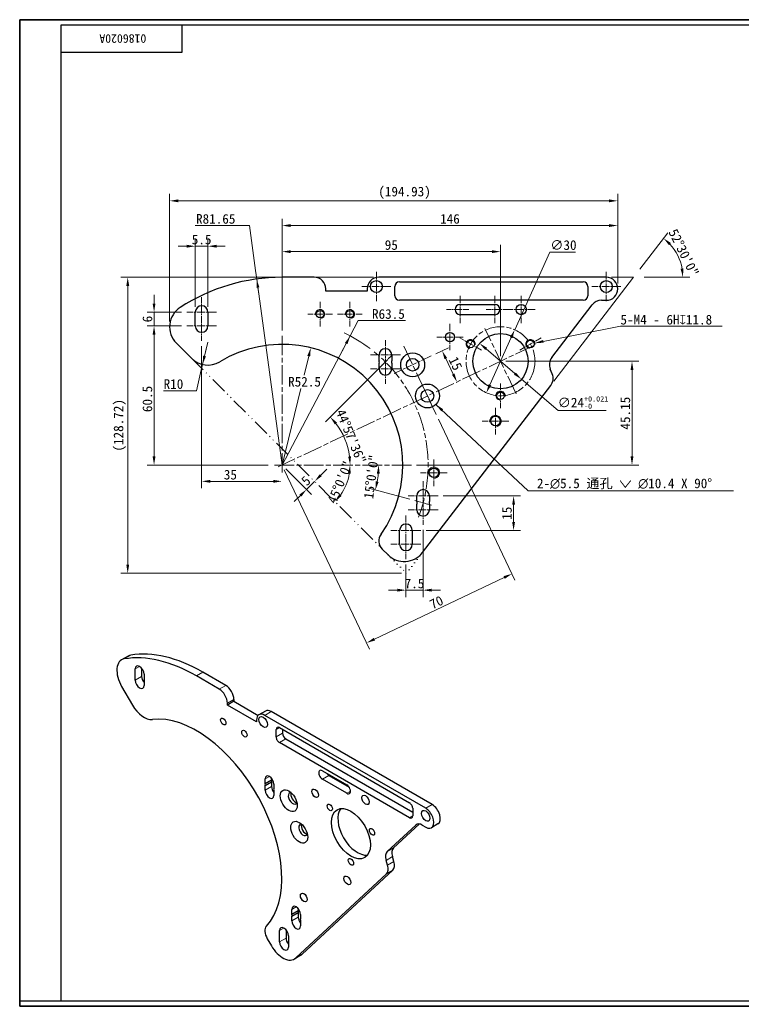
# Model space of a CAD drawing. Header units: millimetres. Extents: x 9 to 622, y 8 to 437.
# Drawn here: x 9 to 323.7, y 8.2 to 437.3 of the extents above; entities that cross this region are included whole.
import ezdxf

# ---------------------------------------------------------------- set-up
doc = ezdxf.new("R2010")
doc.units = ezdxf.units.MM
doc.header["$LTSCALE"] = 1.5
for name, pattern in [('CHAIN', [0.3543, 0.2362, -0.0295, 0.0591, -0.0295]), ('DASH_DOUBLE_DOT', [0.2164, 0.1181, -0.0295, 0.0049, -0.0295, 0.0049, -0.0295]), ('DOTTED', [0.0482, 0.0069, -0.0413])]:
    doc.linetypes.add(name, pattern=pattern)
for name, color, linetype, lineweight, true_color in [('中心标记 (ISO)', 1, 'CHAIN', 18, 0xff0000), ('中心线 (ISO)', 1, 'CHAIN', 18, 0xff0000), ('尺寸 (ISO)', 7, 'Continuous', 18, 0x008000), ('符号 (ISO)', 7, 'Continuous', 18, 0x008000)]:
    doc.layers.add(name, color=color, linetype=linetype, lineweight=lineweight, true_color=true_color)
for name, color, linetype, lineweight in [('可见 (ISO)', 7, 'Continuous', 25), ('可见窄的 (ISO)', 7, 'Continuous', 18), ('图框 (ISO)', 7, 'Continuous', 35), ('草图几何图元 (ISO)', 7, 'Continuous', 18)]:
    doc.layers.add(name, color=color, linetype=linetype, lineweight=lineweight)
doc.styles.add('文本样式74', font='SimSun.ttf')
doc.styles.add('最新国标', font='simfang.ttf')
doc.dimstyles.new('默认 (GB)', dxfattribs={"dimscale": 1.5, "dimtxt": 2.8, "dimasz": 2.5, "dimexe": 2, "dimexo": 1.5, "dimgap": 0.5, "dimtad": 1, "dimtoh": 1, "dimdsep": 46, "dimtxsty": '最新国标', "dimcen": 0.09, "dimdle": 10, "dimclrd": 256, "dimclre": 256, "dimclrt": 256, "dimaunit": 1, "dimadec": 3, "dimazin": 2, "dimtfac": 0.535714, "dimtdec": 3, "dimtmove": 0, "dimatfit": 3, "dimfxl": 0, "dimtolj": 1, "dimlwd": -1, "dimlwe": -1, "dimarcsym": 0})
doc.dimstyles.new('默认 (GB)$7', dxfattribs={"dimscale": 1.5, "dimtxt": 2.8, "dimasz": 2.5, "dimexe": 2, "dimexo": 1.5, "dimgap": 0.5, "dimtad": 1, "dimtoh": 1, "dimdsep": 46, "dimtxsty": '最新国标', "dimcen": 0.09, "dimdle": 10, "dimclrd": 256, "dimclre": 256, "dimclrt": 256, "dimaunit": 1, "dimadec": 3, "dimazin": 2, "dimtfac": 0.535714, "dimtdec": 3, "dimtmove": 0, "dimatfit": 3, "dimfxl": 0, "dimtolj": 1, "dimlwd": -1, "dimlwe": -1, "dimarcsym": 0})

# ---------------------------------------------------------------- blocks, each defined once
blk = doc.blocks.new('图框 最新国标')
at = {"layer": '图框 (ISO)'}
for p, q in [((6, 7), (6, 291.5)), ((6, 291.5), (414.5, 291.5)), ((6, 7), (6, 5.5)), ((6, 7), (6, 5.5)), ((414.5, 5.5), (6, 5.5))]:
    blk.add_line(p, q, dxfattribs=at)
at = {"layer": '图框 (ISO)', "color": 7, "linetype": 'Continuous', "lineweight": 25}
for p, q in [((18, 290), (413, 290)), ((18, 7), (18, 290)), ((18, 290), (413, 290)), ((53, 290), (53, 282)), ((53, 282), (18, 282)), ((413, 7), (6, 7)), ((413, 7), (18, 7))]:
    blk.add_line(p, q, dxfattribs=at)
at = {"layer": '图框 (ISO)', "style": '文本样式74'}
blk.add_attdef('零件代号_001', (42.7, 287.25), '', height=2.5, rotation=180, dxfattribs=at)
blk = doc.blocks.new('*D5')
at = {"layer": 'Defpoints', "color": 0, "transparency": 16777216}
for p in [(74.19, 358.5), (269.12, 320.24), (74.19, 303.74)]:
    blk.add_point(p, dxfattribs=at)
at = {"layer": '尺寸 (ISO)', "color": 116, "true_color": 0x00803f, "transparency": 16777216}
for p, q in [((74.19, 305.99), (74.19, 361.5)), ((269.12, 322.49), (269.12, 361.5)), ((265.37, 358.5), (77.94, 358.5))]:
    blk.add_line(p, q, dxfattribs=at)
for points in [[(77.94, 359.12), (77.94, 357.87), (74.19, 358.5)], [(265.37, 359.12), (265.37, 357.87), (269.12, 358.5)]]:
    blk.add_solid(points, dxfattribs=at)
at = {"layer": '尺寸 (ISO)', "transparency": 16777216, "insert": (176.38, 361.98), "char_height": 4.2, "attachment_point": 5, "style": '最新国标'}
blk.add_mtext('\\A1;(194.93)', dxfattribs=at)
blk = doc.blocks.new('*D6')
at = {"layer": 'Defpoints', "color": 0, "transparency": 16777216}
for p in [(296.43, 331.67), (277.4, 327.02), (276.03, 325.24), (278.28, 325.24)]:
    blk.add_point(p, dxfattribs=at)
at = {"layer": '尺寸 (ISO)', "color": 116, "true_color": 0x00803f, "transparency": 16777216}
for p, q in [((278.77, 328.81), (290.88, 344.59)), ((280.53, 325.24), (300.42, 325.24))]:
    blk.add_line(p, q, dxfattribs=at)
blk.add_arc((276.03, 325.24), 21.39, 10.056, 42.444, dxfattribs=at)
for points in [[(291.39, 339.22), (292.24, 340.14), (289.05, 342.21)], [(297.72, 329.03), (296.47, 328.92), (297.42, 325.24)]]:
    blk.add_solid(points, dxfattribs=at)
at = {"layer": '尺寸 (ISO)', "transparency": 16777216, "insert": (297.79, 335.97), "char_height": 4.2, "attachment_point": 5, "rotation": 296.25, "style": '最新国标'}
blk.add_mtext('\\A1;52°30\'0"', dxfattribs=at)
blk = doc.blocks.new('*D7')
at = {"layer": 'Defpoints', "color": 0, "transparency": 16777216}
for p in [(116.48, 257.3), (123.12, 243.59), (133.73, 232.98)]:
    blk.add_point(p, dxfattribs=at)
at = {"layer": '尺寸 (ISO)', "color": 116, "true_color": 0x00803f, "transparency": 16777216}
for p, q in [((124.71, 242), (135.85, 230.86)), ((139.92, 239.17), (142.57, 241.82)), ((137.27, 236.52), (133.73, 232.98)), ((131.08, 230.33), (128.43, 227.68))]:
    blk.add_line(p, q, dxfattribs=at)
for points in [[(139.48, 239.61), (140.36, 238.73), (137.27, 236.52)], [(130.64, 230.77), (131.52, 229.89), (133.73, 232.98)]]:
    blk.add_solid(points, dxfattribs=at)
at = {"layer": '尺寸 (ISO)', "transparency": 16777216, "insert": (133.47, 236.78), "char_height": 4.2, "attachment_point": 5, "rotation": 45, "style": '最新国标'}
blk.add_mtext('\\A1;5', dxfattribs=at)
blk = doc.blocks.new('*D8')
at = {"layer": 'Defpoints', "color": 0, "transparency": 16777216}
for p in [(130.19, 243.59), (131.79, 242), (179.37, 243.59), (149.66, 232.35)]:
    blk.add_point(p, dxfattribs=at)
at = {"layer": '尺寸 (ISO)', "color": 116, "true_color": 0x00803f, "transparency": 16777216}
blk.add_arc((130.19, 243.59), 22.47, 324.5717, 350.4283, dxfattribs=at)
for points in [[(151.73, 239.9), (152.98, 239.8), (152.67, 243.59)], [(148.98, 230.16), (148.03, 230.97), (146.09, 227.7)]]:
    blk.add_solid(points, dxfattribs=at)
at = {"layer": '尺寸 (ISO)', "transparency": 16777216, "insert": (148.3, 236.09), "char_height": 4.2, "attachment_point": 5, "rotation": 67.5, "style": '最新国标'}
blk.add_mtext('\\A1;45°0\'0"', dxfattribs=at)
blk = doc.blocks.new('*D9')
at = {"layer": 'Defpoints', "color": 0, "transparency": 16777216}
for p in [(55.98, 325.24), (165.12, 325.24), (177.26, 196.52)]:
    blk.add_point(p, dxfattribs=at)
at = {"layer": '尺寸 (ISO)', "color": 116, "true_color": 0x00803f, "transparency": 16777216}
for p, q in [((162.87, 325.24), (52.98, 325.24)), ((55.98, 200.27), (55.98, 321.49)), ((175.01, 196.52), (52.98, 196.52))]:
    blk.add_line(p, q, dxfattribs=at)
for points in [[(55.36, 321.49), (56.61, 321.49), (55.98, 325.24)], [(55.36, 200.27), (56.61, 200.27), (55.98, 196.52)]]:
    blk.add_solid(points, dxfattribs=at)
at = {"layer": '尺寸 (ISO)', "transparency": 16777216, "insert": (52.5, 260.88), "char_height": 4.2, "attachment_point": 5, "rotation": 90, "style": '最新国标'}
blk.add_mtext('\\A1;(128.72)', dxfattribs=at)
blk = doc.blocks.new('*D10')
at = {"layer": 'Defpoints', "color": 0, "transparency": 16777216}
for p in [(135.59, 294.59), (123.12, 243.59)]:
    blk.add_point(p, dxfattribs=at)
at = {"layer": '尺寸 (ISO)', "color": 116, "true_color": 0x00803f, "transparency": 16777216}
for p, q in [((134.7, 290.95), (132.68, 282.69)), ((123.12, 243.59), (131.27, 276.92))]:
    blk.add_line(p, q, dxfattribs=at)
blk.add_solid([(134.09, 291.09), (135.31, 290.8), (135.59, 294.59)], dxfattribs=at)
at = {"layer": '尺寸 (ISO)', "transparency": 16777216, "insert": (132.87, 279.81), "char_height": 4.2, "attachment_point": 5, "style": '最新国标'}
blk.add_mtext('\\A1;R52.5', dxfattribs=at)
blk = doc.blocks.new('*D11')
at = {"layer": 'Defpoints', "color": 0, "transparency": 16777216}
for p in [(112.1, 324.49), (123.12, 243.59)]:
    blk.add_point(p, dxfattribs=at)
at = {"layer": '尺寸 (ISO)', "color": 116, "true_color": 0x00803f, "transparency": 16777216}
for p, q in [((85.32, 347.74), (108.93, 347.74)), ((108.93, 347.74), (111.59, 328.21)), ((112.1, 324.49), (111.59, 328.21)), ((123.12, 243.59), (112.1, 324.49)), ((112.6, 320.78), (113.11, 317.06))]:
    blk.add_line(p, q, dxfattribs=at)
blk.add_solid([(113.22, 320.86), (111.98, 320.69), (112.1, 324.49)], dxfattribs=at)
at = {"layer": '尺寸 (ISO)', "transparency": 16777216, "insert": (94.25, 350.62), "char_height": 4.2, "attachment_point": 5, "style": '最新国标'}
blk.add_mtext('\\A1;R81.65', dxfattribs=at)
blk = doc.blocks.new('*D12')
at = {"layer": 'Defpoints', "color": 0, "transparency": 16777216}
for p in [(88.12, 297.59), (123.12, 243.59), (123.12, 236.52)]:
    blk.add_point(p, dxfattribs=at)
at = {"layer": '尺寸 (ISO)', "color": 116, "true_color": 0x00803f, "transparency": 16777216}
for p, q in [((88.12, 295.34), (88.12, 233.52)), ((91.87, 236.52), (119.37, 236.52))]:
    blk.add_line(p, q, dxfattribs=at)
for points in [[(91.87, 237.15), (91.87, 235.9), (88.12, 236.52)], [(119.37, 237.15), (119.37, 235.9), (123.12, 236.52)]]:
    blk.add_solid(points, dxfattribs=at)
at = {"layer": '尺寸 (ISO)', "transparency": 16777216, "insert": (100.62, 239.39), "char_height": 4.2, "attachment_point": 5, "style": '最新国标'}
blk.add_mtext('\\A1;35', dxfattribs=at)
blk = doc.blocks.new('*D13')
at = {"layer": 'Defpoints', "color": 0, "transparency": 16777216}
for p in [(269.12, 347.74), (269.12, 320.24), (123.12, 299.84)]:
    blk.add_point(p, dxfattribs=at)
at = {"layer": '尺寸 (ISO)', "color": 116, "true_color": 0x00803f, "transparency": 16777216}
for p, q in [((123.12, 302.09), (123.12, 350.74)), ((126.87, 347.74), (265.37, 347.74)), ((269.12, 322.49), (269.12, 350.74))]:
    blk.add_line(p, q, dxfattribs=at)
for points in [[(126.87, 348.37), (126.87, 347.12), (123.12, 347.74)], [(265.37, 348.37), (265.37, 347.12), (269.12, 347.74)]]:
    blk.add_solid(points, dxfattribs=at)
at = {"layer": '尺寸 (ISO)', "transparency": 16777216, "insert": (196.12, 350.62), "char_height": 4.2, "attachment_point": 5, "style": '最新国标'}
blk.add_mtext('\\A1;146', dxfattribs=at)
blk = doc.blocks.new('*D14')
at = {"layer": 'Defpoints', "color": 0, "transparency": 16777216}
for p in [(170.71, 291.11), (151.7, 251.24), (123.12, 243.59), (179.37, 243.59)]:
    blk.add_point(p, dxfattribs=at)
at = {"layer": '尺寸 (ISO)', "color": 116, "true_color": 0x00803f, "transparency": 16777216}
blk.add_line((169.12, 289.52), (141.93, 262.37), dxfattribs=at)
blk.add_arc((123.12, 243.59), 29.58, 7.2679, 37.6921, dxfattribs=at)
for points in [[(146.06, 261.26), (147, 262.09), (144.06, 264.49)], [(153.09, 247.37), (151.85, 247.29), (152.71, 243.59)]]:
    blk.add_solid(points, dxfattribs=at)
at = {"layer": '尺寸 (ISO)', "transparency": 16777216, "insert": (153.11, 256), "char_height": 4.2, "attachment_point": 5, "rotation": 292.48, "style": '最新国标'}
blk.add_mtext('\\A1;44°57\'36"', dxfattribs=at)
blk = doc.blocks.new('*D15')
at = {"layer": 'Defpoints', "color": 0, "transparency": 16777216}
for p in [(123.12, 243.59), (179.37, 243.59), (164.49, 236.3), (180.84, 228.12)]:
    blk.add_point(p, dxfattribs=at)
at = {"layer": '尺寸 (ISO)', "color": 116, "true_color": 0x00803f, "transparency": 16777216}
blk.add_line((178.66, 228.71), (160.79, 233.5), dxfattribs=at)
blk.add_arc((123.12, 243.59), 42, 350.1174, 354.8826, dxfattribs=at)
for points in [[(164.33, 239.87), (165.58, 239.81), (165.12, 243.59)], [(165.11, 236.25), (163.89, 236.52), (163.69, 232.72)]]:
    blk.add_solid(points, dxfattribs=at)
at = {"layer": '尺寸 (ISO)', "transparency": 16777216, "insert": (161.92, 238.48), "char_height": 4.2, "attachment_point": 5, "rotation": 82.5, "style": '最新国标'}
blk.add_mtext('\\A1;15°0\'0"', dxfattribs=at)
blk = doc.blocks.new('*D16')
at = {"layer": 'Defpoints', "color": 0, "transparency": 16777216}
for p in [(67.43, 304.09), (81.62, 304.09), (119.37, 243.59)]:
    blk.add_point(p, dxfattribs=at)
at = {"layer": '尺寸 (ISO)', "color": 116, "true_color": 0x00803f, "transparency": 16777216}
for p, q in [((79.37, 304.09), (64.43, 304.09)), ((67.43, 247.34), (67.43, 300.34)), ((117.12, 243.59), (64.43, 243.59))]:
    blk.add_line(p, q, dxfattribs=at)
for points in [[(66.8, 300.34), (68.05, 300.34), (67.43, 304.09)], [(66.8, 247.34), (68.05, 247.34), (67.43, 243.59)]]:
    blk.add_solid(points, dxfattribs=at)
at = {"layer": '尺寸 (ISO)', "transparency": 16777216, "insert": (64.54, 272.34), "char_height": 4.2, "attachment_point": 5, "rotation": 90, "style": '最新国标'}
blk.add_mtext('\\A1;60.5', dxfattribs=at)
blk = doc.blocks.new('*D17')
at = {"layer": 'Defpoints', "color": 0, "transparency": 16777216}
for p in [(81.62, 310.09), (67.43, 304.09), (81.62, 304.09)]:
    blk.add_point(p, dxfattribs=at)
at = {"layer": '尺寸 (ISO)', "color": 116, "true_color": 0x00803f, "transparency": 16777216}
for p, q in [((67.43, 313.84), (67.43, 317.59)), ((79.37, 310.09), (64.43, 310.09)), ((67.43, 310.09), (67.43, 304.09)), ((79.37, 304.09), (64.43, 304.09)), ((67.43, 300.34), (67.43, 296.59))]:
    blk.add_line(p, q, dxfattribs=at)
for points in [[(66.8, 313.84), (68.05, 313.84), (67.43, 310.09)], [(66.8, 300.34), (68.05, 300.34), (67.43, 304.09)]]:
    blk.add_solid(points, dxfattribs=at)
at = {"layer": '尺寸 (ISO)', "transparency": 16777216, "insert": (64.55, 307.09), "char_height": 4.2, "attachment_point": 5, "rotation": 90, "style": '最新国标'}
blk.add_mtext('\\A1;6', dxfattribs=at)
blk = doc.blocks.new('*D18')
at = {"layer": 'Defpoints', "color": 0, "transparency": 16777216}
for p in [(90.87, 338.76), (85.37, 310.09), (90.87, 310.09)]:
    blk.add_point(p, dxfattribs=at)
at = {"layer": '尺寸 (ISO)', "color": 116, "true_color": 0x00803f, "transparency": 16777216}
for p, q in [((85.37, 312.34), (85.37, 341.76)), ((90.87, 312.34), (90.87, 341.76)), ((81.62, 338.76), (77.87, 338.76)), ((85.37, 338.76), (90.87, 338.76)), ((94.62, 338.76), (98.37, 338.76))]:
    blk.add_line(p, q, dxfattribs=at)
for points in [[(81.62, 339.39), (81.62, 338.14), (85.37, 338.76)], [(94.62, 339.39), (94.62, 338.14), (90.87, 338.76)]]:
    blk.add_solid(points, dxfattribs=at)
at = {"layer": '尺寸 (ISO)', "transparency": 16777216, "insert": (88.12, 341.65), "char_height": 4.2, "attachment_point": 5, "style": '最新国标'}
blk.add_mtext('\\A1;5.5', dxfattribs=at)
blk = doc.blocks.new('*D19')
at = {"layer": 'Defpoints', "color": 0, "transparency": 16777216}
for p in [(152.75, 299.75), (123.12, 243.59)]:
    blk.add_point(p, dxfattribs=at)
at = {"layer": '尺寸 (ISO)', "color": 116, "true_color": 0x00803f, "transparency": 16777216}
for p, q in [((156.25, 306.39), (154.5, 303.07)), ((176.75, 306.39), (156.25, 306.39)), ((152.75, 299.75), (154.5, 303.07)), ((123.12, 243.59), (152.75, 299.75)), ((151, 296.44), (149.25, 293.12))]:
    blk.add_line(p, q, dxfattribs=at)
blk.add_arc((123.12, 243.59), 63.5, 52.9002, 64.8961, dxfattribs=at)
blk.add_solid([(150.45, 296.73), (151.55, 296.15), (152.75, 299.75)], dxfattribs=at)
at = {"layer": '尺寸 (ISO)', "transparency": 16777216, "insert": (169.36, 309.27), "char_height": 4.2, "attachment_point": 5, "style": '最新国标'}
blk.add_mtext('\\A1;R63.5', dxfattribs=at)
blk = doc.blocks.new('*D20')
at = {"layer": 'Defpoints', "color": 0, "transparency": 16777216}
for p in [(184.46, 217.65), (176.96, 202.65), (184.46, 189.19)]:
    blk.add_point(p, dxfattribs=at)
at = {"layer": '尺寸 (ISO)', "color": 116, "true_color": 0x00803f, "transparency": 16777216}
for p, q in [((184.46, 215.4), (184.46, 186.19)), ((176.96, 200.4), (176.96, 186.19)), ((173.21, 189.19), (169.46, 189.19)), ((176.96, 189.19), (184.46, 189.19)), ((188.21, 189.19), (191.96, 189.19))]:
    blk.add_line(p, q, dxfattribs=at)
for points in [[(173.21, 189.82), (173.21, 188.57), (176.96, 189.19)], [(188.21, 189.82), (188.21, 188.57), (184.46, 189.19)]]:
    blk.add_solid(points, dxfattribs=at)
at = {"layer": '尺寸 (ISO)', "transparency": 16777216, "insert": (180.71, 192.08), "char_height": 4.2, "attachment_point": 5, "style": '最新国标'}
blk.add_mtext('\\A1;7.5', dxfattribs=at)
blk = doc.blocks.new('*D21')
at = {"layer": 'Defpoints', "color": 0, "transparency": 16777216}
for p in [(190.96, 230.15), (183.46, 215.15), (223.81, 215.15)]:
    blk.add_point(p, dxfattribs=at)
at = {"layer": '尺寸 (ISO)', "color": 116, "true_color": 0x00803f, "transparency": 16777216}
for p, q in [((193.21, 230.15), (226.81, 230.15)), ((223.81, 226.4), (223.81, 218.9)), ((185.71, 215.15), (226.81, 215.15))]:
    blk.add_line(p, q, dxfattribs=at)
for points in [[(223.18, 226.4), (224.43, 226.4), (223.81, 230.15)], [(223.18, 218.9), (224.43, 218.9), (223.81, 215.15)]]:
    blk.add_solid(points, dxfattribs=at)
at = {"layer": '尺寸 (ISO)', "transparency": 16777216, "insert": (220.93, 222.65), "char_height": 4.2, "attachment_point": 5, "rotation": 90, "style": '最新国标'}
blk.add_mtext('\\A1;15', dxfattribs=at)
blk = doc.blocks.new('*D22')
at = {"layer": 'Defpoints', "color": 0, "transparency": 16777216}
for p in [(218.12, 336.4), (123.12, 299.84), (218.12, 288.74)]:
    blk.add_point(p, dxfattribs=at)
at = {"layer": '尺寸 (ISO)', "color": 116, "true_color": 0x00803f, "transparency": 16777216}
for p, q in [((123.12, 302.09), (123.12, 339.4)), ((218.12, 290.99), (218.12, 339.4)), ((126.87, 336.4), (214.37, 336.4))]:
    blk.add_line(p, q, dxfattribs=at)
for points in [[(126.87, 337.02), (126.87, 335.77), (123.12, 336.4)], [(214.37, 337.02), (214.37, 335.77), (218.12, 336.4)]]:
    blk.add_solid(points, dxfattribs=at)
at = {"layer": '尺寸 (ISO)', "transparency": 16777216, "insert": (170.62, 339.27), "char_height": 4.2, "attachment_point": 5, "style": '最新国标'}
blk.add_mtext('\\A1;95', dxfattribs=at)
blk = doc.blocks.new('*D23')
at = {"layer": 'Defpoints', "color": 0, "transparency": 16777216}
for p in [(218.12, 288.74), (179.37, 243.59), (275.31, 243.59)]:
    blk.add_point(p, dxfattribs=at)
at = {"layer": '尺寸 (ISO)', "color": 116, "true_color": 0x00803f, "transparency": 16777216}
for p, q in [((220.37, 288.74), (278.31, 288.74)), ((275.31, 284.99), (275.31, 247.34)), ((181.62, 243.59), (278.31, 243.59))]:
    blk.add_line(p, q, dxfattribs=at)
for points in [[(274.68, 284.99), (275.93, 284.99), (275.31, 288.74)], [(274.68, 247.34), (275.93, 247.34), (275.31, 243.59)]]:
    blk.add_solid(points, dxfattribs=at)
at = {"layer": '尺寸 (ISO)', "transparency": 16777216, "insert": (272.42, 266.16), "char_height": 4.2, "attachment_point": 5, "rotation": 90, "style": '最新国标'}
blk.add_mtext('\\A1;45.15', dxfattribs=at)
blk = doc.blocks.new('*D24')
at = {"layer": 'Defpoints', "color": 0, "transparency": 16777216}
for p in [(224.28, 302.42), (211.97, 275.06)]:
    blk.add_point(p, dxfattribs=at)
at = {"layer": '尺寸 (ISO)', "color": 116, "true_color": 0x00803f, "transparency": 16777216}
for p, q in [((224.28, 302.42), (239.51, 336.24)), ((239.51, 336.24), (250.72, 336.24)), ((213.51, 278.48), (222.74, 299))]:
    blk.add_line(p, q, dxfattribs=at)
for points in [[(222.17, 299.25), (223.31, 298.74), (224.28, 302.42)], [(212.94, 278.74), (214.08, 278.22), (211.97, 275.06)]]:
    blk.add_solid(points, dxfattribs=at)
at = {"layer": '尺寸 (ISO)', "transparency": 16777216, "insert": (245.49, 339.23), "char_height": 4.2, "attachment_point": 5, "style": '最新国标'}
blk.add_mtext('\\A1;∅30', dxfattribs=at)
blk = doc.blocks.new('*D25')
at = {"layer": 'Defpoints', "color": 0, "transparency": 16777216}
for p in [(209.02, 296.55), (227.23, 280.93)]:
    blk.add_point(p, dxfattribs=at)
at = {"layer": '尺寸 (ISO)', "color": 116, "true_color": 0x00803f, "transparency": 16777216}
for p, q in [((211.86, 294.11), (224.39, 283.37)), ((227.23, 280.93), (243.15, 267.28)), ((243.15, 267.28), (264.09, 267.28))]:
    blk.add_line(p, q, dxfattribs=at)
for points in [[(212.27, 294.58), (211.45, 293.64), (209.02, 296.55)], [(224.79, 283.84), (223.98, 282.89), (227.23, 280.93)]]:
    blk.add_solid(points, dxfattribs=at)
at = {"layer": '尺寸 (ISO)', "transparency": 16777216, "insert": (254, 270.78), "char_height": 4.2, "attachment_point": 5, "style": '最新国标'}
blk.add_mtext('\\A1;∅24{\\H2.25;\\S+0.021^ -0;}', dxfattribs=at)
blk = doc.blocks.new('*D26')
at = {"layer": 'Defpoints', "color": 0, "transparency": 16777216}
for p in [(190.19, 265.55), (123.12, 243.59), (223.1, 196.31)]:
    blk.add_point(p, dxfattribs=at)
at = {"layer": '尺寸 (ISO)', "color": 116, "true_color": 0x00803f, "transparency": 16777216}
for p, q in [((191.15, 263.52), (224.38, 193.6)), ((124.09, 241.56), (161.16, 163.55)), ((163.26, 167.87), (219.71, 194.7))]:
    blk.add_line(p, q, dxfattribs=at)
for points in [[(219.44, 195.27), (219.98, 194.14), (223.1, 196.31)], [(162.99, 168.44), (163.53, 167.31), (159.87, 166.26)]]:
    blk.add_solid(points, dxfattribs=at)
at = {"layer": '尺寸 (ISO)', "transparency": 16777216, "insert": (190.25, 183.88), "char_height": 4.2, "attachment_point": 5, "rotation": 25.42, "style": '最新国标'}
blk.add_mtext('\\A1;70', dxfattribs=at)
blk = doc.blocks.new('*D27')
at = {"layer": 'Defpoints', "color": 0, "transparency": 16777216}
for p in [(187.99, 291.03), (199.17, 279.73), (186.35, 273.64)]:
    blk.add_point(p, dxfattribs=at)
at = {"layer": '尺寸 (ISO)', "color": 116, "true_color": 0x00803f, "transparency": 16777216}
for p, q in [((190.02, 291.99), (195.44, 294.57)), ((194.34, 289.89), (197.56, 283.12))]:
    blk.add_line(p, q, dxfattribs=at)
for points in [[(194.91, 290.16), (193.78, 289.62), (192.73, 293.28)], [(198.13, 283.39), (197, 282.85), (199.17, 279.73)]]:
    blk.add_solid(points, dxfattribs=at)
at = {"layer": '尺寸 (ISO)', "transparency": 16777216, "insert": (198.55, 287.74), "char_height": 4.2, "attachment_point": 5, "rotation": 295.42, "style": '最新国标'}
blk.add_mtext('\\A1;15', dxfattribs=at)
blk = doc.blocks.new('*D28')
at = {"layer": 'Defpoints', "color": 0, "transparency": 16777216}
for p in [(90.83, 297.1), (88.53, 287.37)]:
    blk.add_point(p, dxfattribs=at)
at = {"layer": '尺寸 (ISO)', "color": 116, "true_color": 0x00803f, "transparency": 16777216}
for p, q in [((90.83, 297.1), (88.53, 287.37)), ((89.39, 291.02), (90.25, 294.67)), ((85.83, 275.93), (87.67, 283.72)), ((88.53, 287.37), (87.67, 283.72)), ((71.51, 275.93), (85.83, 275.93))]:
    blk.add_line(p, q, dxfattribs=at)
blk.add_solid([(88.78, 291.16), (90, 290.87), (88.53, 287.37)], dxfattribs=at)
at = {"layer": '尺寸 (ISO)', "transparency": 16777216, "insert": (75.87, 278.81), "char_height": 4.2, "attachment_point": 5, "style": '最新国标'}
blk.add_mtext('\\A1;R10', dxfattribs=at)

msp = doc.modelspace()

# ---------------------------------------------------------------- linework, layer by layer
at = {"layer": '中心标记 (ISO)', "ltscale": 9.408123}
for p, q in [((164.1238, 327.5891), (164.1238, 314.8891)), ((264.1238, 327.5891), (264.1238, 314.8891)), ((170.4738, 321.2391), (157.7738, 321.2391)), ((270.4738, 321.2391), (257.7738, 321.2391))]:
    msp.add_line(p, q, dxfattribs=at)
at = {"layer": '中心标记 (ISO)', "ltscale": 7.593151}
for p, q in [((88.1238, 316.5891), (88.1238, 306.3391)), ((88.1238, 307.8391), (88.1238, 297.5891)), ((168.0564, 297.959), (168.0564, 287.709)), ((168.0564, 289.209), (168.0564, 278.959)), ((184.4601, 236.6541), (184.4601, 226.4041)), ((184.4601, 227.9041), (184.4601, 217.6541)), ((176.9601, 221.6541), (176.9601, 211.4041)), ((176.9601, 212.9041), (176.9601, 202.6541))]:
    msp.add_line(p, q, dxfattribs=at)
at = {"layer": '中心标记 (ISO)', "ltscale": 7.957627}
for p, q in [((139.6238, 314.6101), (139.6238, 303.8681)), ((152.6238, 314.6101), (152.6238, 303.8681)), ((144.9948, 309.2391), (134.2528, 309.2391)), ((157.9948, 309.2391), (147.2528, 309.2391)), ((209.7848, 293.5536), (200.482, 298.9246)), ((235.7656, 298.9246), (226.4628, 293.5536)), ((218.1238, 279.1101), (218.1238, 268.3681))]:
    msp.add_line(p, q, dxfattribs=at)
at = {"layer": '中心标记 (ISO)', "ltscale": 8.88956}
for p, q in [((200.6238, 317.2391), (200.6238, 305.2391)), ((215.6238, 317.2391), (215.6238, 305.2391)), ((227.1238, 317.2391), (227.1238, 305.2391)), ((233.1238, 311.2391), (221.1238, 311.2391))]:
    msp.add_line(p, q, dxfattribs=at)
at = {"layer": '中心标记 (ISO)', "ltscale": 9.630364}
for p, q in [((94.6238, 310.0891), (81.6238, 310.0891)), ((94.6238, 304.0891), (81.6238, 304.0891)), ((174.5564, 291.459), (161.5564, 291.459)), ((174.5564, 285.459), (161.5564, 285.459)), ((190.9601, 230.1541), (177.9601, 230.1541)), ((190.9601, 224.1541), (177.9601, 224.1541)), ((183.4601, 215.1541), (170.4601, 215.1541)), ((183.4601, 209.1541), (170.4601, 209.1541))]:
    msp.add_line(p, q, dxfattribs=at)
at = {"layer": '中心标记 (ISO)', "ltscale": 7.222748}
for p, q in [((204.3738, 311.2391), (194.6238, 311.2391)), ((221.6238, 311.2391), (211.8738, 311.2391))]:
    msp.add_line(p, q, dxfattribs=at)
at = {"layer": '中心标记 (ISO)', "ltscale": 8.519156}
for p, q in [((196.1238, 304.9891), (196.1238, 293.4891)), ((201.8738, 299.2391), (190.3738, 299.2391))]:
    msp.add_line(p, q, dxfattribs=at)
at = {"layer": '中心标记 (ISO)', "ltscale": 23.990969}
for p, q in [((224.8845, 274.514), (211.3631, 302.9643)), ((123.1238, 299.8391), (123.1238, 239.8391)), ((179.3738, 243.5891), (119.3738, 243.5891))]:
    msp.add_line(p, q, dxfattribs=at)
at = {"layer": '中心标记 (ISO)', "ltscale": 5.555937}
for p, q in [((170.7099, 291.1088), (165.4029, 285.8092)), ((180.8379, 228.1247), (188.0823, 226.1835))]:
    msp.add_line(p, q, dxfattribs=at)
at = {"layer": '中心标记 (ISO)', "ltscale": 13.260308}
for p, q in [((187.9915, 291.0263), (171.8245, 283.3427)), ((190.1886, 265.5532), (182.505, 281.7202))]:
    msp.add_line(p, q, dxfattribs=at)
at = {"layer": '中心标记 (ISO)', "ltscale": 8.618424}
for p, q in [((215.9354, 268.5537), (215.9354, 256.9197)), ((221.7524, 262.7367), (210.1184, 262.7367)), ((189.1238, 246.0561), (189.1238, 234.4221)), ((194.9408, 240.2391), (183.3068, 240.2391))]:
    msp.add_line(p, q, dxfattribs=at)
at = {"layer": '中心线 (ISO)', "ltscale": 23.990969}
for p, q in [((232.349, 295.4998), (121.3825, 242.7616)), ((176.0662, 295.268), (190.1886, 265.5532))]:
    msp.add_line(p, q, dxfattribs=at)
msp.add_circle((218.1238, 288.7391), 15, dxfattribs=at)
msp.add_arc((123.1238, 243.5891), 63.5, 339.089963, 50.870037, dxfattribs=at)
at = {"layer": '可见 (ISO)'}
for p, q in [((137.1238, 325.2391), (123.1238, 325.2391)), ((264.1238, 325.2391), (165.1238, 325.2391)), ((174.1238, 323.2391), (254.1238, 323.2391)), ((142.1238, 319.2391), (142.1238, 320.2391)), ((160.1238, 319.2391), (142.1238, 319.2391)), ((160.1238, 320.2391), (160.1238, 319.2391)), ((172.1238, 317.2391), (172.1238, 321.2391)), ((256.1238, 321.2391), (256.1238, 317.2391)), ((254.1238, 315.2391), (174.1238, 315.2391)), ((200.6238, 313.4891), (215.6238, 313.4891)), ((240.3962, 290.3022), (258.03, 313.2829)), ((261.9967, 315.2391), (264.1238, 315.2391)), ((85.3738, 304.0891), (85.3738, 310.0891)), ((90.8738, 310.0891), (90.8738, 304.0891)), ((215.6238, 308.9891), (200.6238, 308.9891)), ((77.1178, 296.6662), (83.7568, 290.0272)), ((165.3064, 288.9858), (165.3064, 291.459)), ((165.3064, 285.459), (165.3064, 287.9323)), ((170.8064, 291.459), (170.8064, 288.9858)), ((170.8064, 287.9323), (170.8064, 285.459)), ((240.6274, 283.2114), (239.7436, 285.345)), ((184.2022, 205.5699), (239.9747, 278.2541)), ((181.7101, 227.6809), (181.7101, 230.1541)), ((187.2101, 230.1541), (187.2101, 227.6809)), ((181.7101, 224.1541), (181.7101, 226.6273)), ((187.2101, 226.6273), (187.2101, 224.1541)), ((174.2101, 209.1541), (174.2101, 215.1541)), ((179.7101, 215.1541), (179.7101, 209.1541)), ((166.6984, 207.0856), (169.1976, 204.5864)), ((56.1649, 160.5208), (53.3365, 158.8878)), ((59.1743, 150.0311), (59.1743, 154.9301)), ((62.0027, 155.2971), (62.0027, 151.6641)), ((63.0634, 152.6847), (63.0634, 147.7857)), ((95.7671, 146.1732), (85.8676, 151.8886)), ((98.5955, 147.8062), (88.696, 153.5216)), ((53.3365, 147.3408), (58.0309, 139.2097)), ((102.131, 141.6824), (102.131, 140.8659)), ((102.131, 140.8659), (99.3026, 139.2329)), ((99.3026, 139.2329), (99.3026, 140.0494)), ((112.0305, 131.8845), (99.3026, 139.2329)), ((102.131, 140.8659), (112.7376, 134.7422)), ((115.8945, 136.6228), (113.0661, 134.9899)), ((185.5696, 94.3256), (115.5661, 134.7422)), ((188.3981, 95.9586), (118.3945, 136.3752)), ((112.0305, 132.701), (112.0305, 131.8845)), ((121.93, 129.435), (178.4986, 96.7751)), ((120.5158, 125.3525), (120.5158, 128.6185)), ((123.3442, 128.6185), (123.3442, 126.9855)), ((124.7585, 124.536), (179.9128, 92.6926)), ((178.4986, 90.2431), (121.93, 122.903)), ((118.5236, 107.4533), (118.5236, 106.7)), ((140.6684, 110.6556), (151.275, 104.5318)), ((143.4968, 108.6143), (152.275, 103.5462)), ((115.6952, 105.067), (115.6952, 107.0863)), ((115.6952, 105.067), (118.5236, 106.7)), ((115.6952, 104.2067), (118.5236, 105.8397)), ((115.6952, 102.1874), (115.6952, 104.2067)), ((118.5236, 105.8397), (118.5236, 103.8203)), ((119.5843, 104.841), (119.5843, 102.8216)), ((151.275, 100.8576), (140.6684, 106.9813)), ((119.5843, 101.9614), (119.5843, 99.942)), ((179.9128, 94.3256), (179.9128, 91.0596)), ((168.7917, 75.4865), (181.2607, 87.0512)), ((171.6201, 77.1195), (182.8005, 87.4891)), ((184.0656, 87.029), (185.5696, 86.1607)), ((190.8981, 87.546), (188.0696, 85.913)), ((171.7836, 71.2355), (171.1587, 73.3384)), ((168.9552, 69.6025), (168.3302, 71.7054)), ((129.0565, 29.244), (168.4937, 65.8214)), ((131.8849, 30.877), (171.3221, 67.4543)), ((127.2944, 48.3149), (127.2944, 50.3343)), ((127.2944, 48.3149), (130.1228, 49.9479)), ((127.2944, 47.4547), (130.1228, 49.0877)), ((127.2944, 45.4353), (127.2944, 47.4547)), ((130.1228, 50.7013), (130.1228, 49.9479)), ((130.1228, 49.0877), (130.1228, 47.0683)), ((131.1834, 48.0889), (131.1834, 46.0696)), ((131.1834, 45.2093), (131.1834, 43.19)), ((121.9911, 36.2497), (121.9911, 41.1487)), ((124.8195, 41.5157), (124.8195, 37.8827)), ((125.8801, 38.9033), (125.8801, 34.0044)), ((116.6795, 37.6275), (118.4467, 34.5666)), ((131.2751, 30.4261), (128.4467, 28.7931))]:
    msp.add_line(p, q, dxfattribs=at)
for centre, radius in [((164.1238, 321.2391), 2.6), ((264.1238, 321.2391), 2.6), ((227.1238, 311.2391), 2.25), ((139.6238, 309.2391), 1.621), ((152.6238, 309.2391), 1.621), ((196.1238, 299.2391), 2), ((218.1238, 288.7391), 12), ((205.1334, 296.2391), 1.621), ((231.1142, 296.2391), 1.621), ((179.908, 287.1845), 5.2), ((179.908, 287.1845), 2.75), ((186.3468, 273.6367), 5.2), ((186.3468, 273.6367), 2.75), ((218.1238, 273.7391), 1.621), ((215.9354, 262.7367), 2.067), ((189.1238, 240.2391), 2.067)]:
    msp.add_circle(centre, radius, dxfattribs=at)
for centre, radius, start, end in [((123.1238, 243.5891), 81.65, 90, 122.915677), ((137.1238, 320.2391), 5, 0, 90), ((165.1238, 320.2391), 5, 90, 180), ((174.1238, 321.2391), 2, 90, 180), ((254.1238, 321.2391), 2, 0, 90), ((264.1238, 320.2391), 5, 270, 90), ((174.1238, 317.2391), 2, 180, 270), ((200.6238, 311.2391), 2.25, 90, 270), ((215.6238, 311.2391), 2.25, 270, 90), ((254.1238, 317.2391), 2, 270, 0), ((261.9967, 310.2391), 5, 90, 142.5), ((84.1889, 303.7372), 10, 122.915677, 225), ((88.1238, 310.0891), 2.75, 0, 180), ((88.1238, 304.0891), 2.75, 180, 0), ((123.1238, 243.5891), 52.5, 325.01541, 121.11346), ((168.0564, 291.459), 2.75, 0, 180), ((90.8279, 297.0982), 10, 225, 301.11346), ((168.0564, 288.459), 2.8, 169.155937, 190.844063), ((168.0564, 288.459), 2.8, 349.155937, 10.844063), ((244.363, 287.2584), 5, 142.5, 202.5), ((168.0564, 285.459), 2.75, 180, 0), ((236.008, 281.2979), 5, 322.5, 22.5), ((184.4601, 230.1541), 2.75, 0, 180), ((184.4601, 227.1541), 2.8, 169.155937, 190.844063), ((184.4601, 227.1541), 2.8, 349.155937, 10.844063), ((184.4601, 224.1541), 2.75, 180, 0), ((176.9601, 215.1541), 2.75, 0, 180), ((170.2339, 210.6211), 5, 145.01541, 225), ((176.9601, 209.1541), 2.75, 180, 0), ((176.2686, 211.6575), 10, 225, 322.5)]:
    msp.add_arc(centre, radius, start, end, dxfattribs=at)
for centre, major_axis, start_param, end_param in [((58.3365, 150.2275), (-5, 8.6603), 6.07227409, 7.85398163), ((85.8676, 85.2217), (-40.825, 70.711), 5.49778714, 6.07227409), ((61.1649, 151.8605), (-5, 8.6603), 6.07227409, 6.28318531), ((88.696, 86.8547), (-40.825, 70.711), 5.49778714, 6.07227409), ((61.1189, 153.8074), (-1.375, 2.3816), 3.92699082, 7.06858347), ((63.9473, 150.5414), (1.375, -2.3816), 3.92699082, 5.02592531), ((61.1189, 148.9084), (1.375, -2.3816), 3.92699082, 7.06858347), ((95.7671, 142.0907), (2.5, -4.3301), 0.78539816, 2.35619449), ((98.5955, 143.7237), (-2.5, 4.3301), 3.92699082, 5.49778714), ((63.0309, 142.0964), (5, -8.6603), 4.71238898, 6.04081946), ((85.8676, 85.2217), (-26.25, 45.4663), 3.31639454, 6.04081946), ((115.5661, 130.6597), (-2.5, 4.3301), 5.49778714, 7.06858347), ((118.3945, 132.2927), (-2.5, 4.3301), 5.49778714, 6.28318531), ((121.93, 127.802), (-1, 1.7321), 5.49778714, 7.06858347), ((121.93, 124.536), (-1, 1.7321), 0.78539816, 2.35619449), ((124.7585, 126.169), (1, -1.7321), 3.92699082, 5.49778714), ((117.6397, 105.9637), (-1.375, 2.3816), 3.92699082, 7.06858347), ((140.6684, 108.8184), (-1.125, 1.9486), 5.49778714, 8.6393798), ((143.4968, 110.4514), (1.125, -1.9486), 4.81811332, 5.49778714), ((117.6397, 103.5142), (-1.4, 2.4249), 0.59613357, 0.97466276), ((120.4682, 105.1472), (1.4, -2.4249), 3.73772622, 4.11625541), ((120.4682, 102.6977), (1.375, -2.3816), 3.92699082, 5.02592531), ((151.275, 102.6947), (1.125, -1.9486), 5.49778714, 8.6393798), ((117.6397, 101.0647), (1.375, -2.3816), 3.92699082, 7.06858347), ((117.6397, 103.5142), (1.4, -2.4249), 0.59613357, 0.97466276), ((127.7525, 98.6353), (-1.375, 2.3816), 5.88024718, 9.82771609), ((128.8485, 99.2681), (1.375, -2.3816), 3.55582617, 5.86895179), ((178.4986, 95.1421), (1, -1.7321), 0.78539816, 2.35619449), ((188.3981, 91.8761), (2.5, -4.3301), 0, 2.35619449), ((155.8712, 84.9359), (6, -10.3923), 3.37953378, 6.04524418), ((178.4986, 91.8761), (1, -1.7321), 5.49778714, 7.06858347), ((185.5696, 90.2431), (2.5, -4.3301), 5.49778714, 8.6393798), ((132.3054, 84.9449), (-1.375, 2.3816), 5.88024718, 9.82771609), ((133.4014, 85.5777), (1.375, -2.3816), 3.55582617, 5.86895179), ((184.0656, 82.9465), (-2.5, 4.3301), 5.49778714, 6.414085), ((171.5966, 71.3818), (-2.5, 4.3301), 0.13089969, 1.17809725), ((174.4251, 73.0148), (-2.5, 4.3301), 0.13089969, 1.17809725), ((165.6887, 69.926), (2.5, -4.3301), 0.13089969, 1.17809725), ((168.5172, 71.559), (2.5, -4.3301), 0.13089969, 1.17809725), ((129.2389, 49.2116), (-1.375, 2.3816), 3.92699082, 7.06858347), ((129.2389, 46.7621), (-1.4, 2.4249), 0.59613357, 0.97466276), ((132.0673, 48.3951), (1.4, -2.4249), 3.73772622, 4.11625541), ((119.1795, 39.0708), (-2.5, 4.3301), 0.17480188, 1.57079633), ((129.2389, 44.3126), (1.375, -2.3816), 3.92699082, 7.06858347), ((132.0673, 45.9456), (1.375, -2.3816), 3.92699082, 5.02592531), ((129.2389, 46.7621), (1.4, -2.4249), 0.59613357, 0.97466276), ((123.9356, 40.026), (-1.375, 2.3816), 3.92699082, 7.06858347), ((123.4467, 37.4534), (5, -8.6603), 4.71238898, 6.414085), ((123.9356, 35.127), (1.375, -2.3816), 3.92699082, 7.06858347), ((126.764, 36.76), (1.375, -2.3816), 3.92699082, 5.02592531), ((126.2751, 39.0863), (5, -8.6603), 0, 0.13089969)]:
    msp.add_ellipse(centre, major_axis=major_axis, ratio=0.57735027, start_param=start_param, end_param=end_param, dxfattribs=at)
for centre, major_axis in [((97.5349, 132.0886), (-0.8105, 1.4038)), ((114.859, 131.8845), (-1.3, 2.2517)), ((106.7272, 126.7814), (-0.8105, 1.4038)), ((126.0201, 97.6351), (2.6, -4.5033)), ((137.4864, 100.8576), (1, -1.7321)), ((159.4067, 97.9999), (-1.125, 1.9486)), ((143.8571, 94.7299), (0.8105, -1.4038)), ((153.0427, 83.3029), (-6, 10.3923)), ((185.5696, 91.0596), (-1.3, 2.2517)), ((130.573, 83.9447), (2.6, -4.5033)), ((162.2283, 84.1233), (0.8105, -1.4038)), ((153.0427, 71.0555), (0.8105, -1.4038)), ((151.4953, 62.9655), (-1.0335, 1.7901)), ((132.5366, 55.542), (-1.0335, 1.7901))]:
    msp.add_ellipse(centre, major_axis=major_axis, ratio=0.57735027, dxfattribs=at)
at = {"layer": '可见窄的 (ISO)'}
for p, q in [((57.3224, 160.9332), (54.494, 159.3002)), ((59.1743, 154.9301), (61.1189, 156.0528)), ((59.1743, 150.0311), (62.0027, 151.6641)), ((88.696, 153.5216), (85.8676, 151.8886)), ((98.5955, 147.8062), (95.7671, 146.1732)), ((99.3026, 140.0494), (102.131, 141.6824)), ((115.5661, 134.7422), (118.3945, 136.3752)), ((120.5158, 128.6185), (121.93, 129.435)), ((120.5158, 125.3525), (123.3442, 126.9855)), ((121.93, 122.903), (124.7585, 124.536)), ((115.6952, 107.0863), (117.6397, 108.209)), ((143.4968, 108.6143), (140.6684, 106.9813)), ((115.6952, 102.1874), (118.5236, 103.8203)), ((152.866, 101.7762), (151.275, 100.8576)), ((188.3981, 95.9586), (185.5696, 94.3256)), ((178.4986, 90.2431), (179.9128, 91.0596)), ((181.2607, 87.0512), (181.9133, 87.428)), ((168.3302, 71.7054), (171.1587, 73.3384)), ((171.6201, 77.1195), (168.7917, 75.4865)), ((171.7836, 71.2355), (168.9552, 69.6025)), ((168.4937, 65.8214), (171.3221, 67.4543)), ((127.2944, 50.3343), (129.2389, 51.457)), ((127.2944, 45.4353), (130.1228, 47.0683)), ((121.9911, 41.1487), (123.9356, 42.2714)), ((121.9911, 36.2497), (124.8195, 37.8827)), ((131.8849, 30.877), (129.0565, 29.244))]:
    msp.add_line(p, q, dxfattribs=at)
for centre, radius, start, end in [((139.6238, 309.2391), 2, 280, 190), ((152.6238, 309.2391), 2, 280, 190), ((205.1334, 296.2391), 2, 350, 260), ((231.1142, 296.2391), 2, 350, 260), ((218.1238, 273.7391), 2, 350, 260), ((215.9354, 262.7367), 2.5, 280, 190), ((189.1238, 240.2391), 2.5, 280, 190)]:
    msp.add_arc(centre, radius, start, end, dxfattribs=at)
at = {"layer": '尺寸 (ISO)'}
for p in [(241.3444, 280.0392), (266.3738, 325.2391)]:
    msp.add_line(p, (276.0276, 325.2391), dxfattribs=at)
at = {"layer": '草图几何图元 (ISO)', "linetype": 'DASH_DOUBLE_DOT', "ltscale": 40.150978}
msp.add_line((83.7568, 290.0272), (166.6984, 207.0856), dxfattribs=at)
at = {"layer": '草图几何图元 (ISO)', "linetype": 'DOTTED', "ltscale": 26.285879}
for p in [(169.1976, 204.5864), (184.2022, 205.5699)]:
    msp.add_line(p, (177.2606, 196.5234), dxfattribs=at)

# ---------------------------------------------------------------- block references
at = {"xscale": 1.5, "yscale": 1.5, "zscale": 1.5}
msp.add_blockref('图框 最新国标', (0, 0), dxfattribs=at).add_auto_attribs({'零件代号_001': '0186020A'})

# ---------------------------------------------------------------- texts
at = {"layer": '符号 (ISO)', "char_height": 4.2, "attachment_point": 7, "line_spacing_factor": 0.49, "style": '最新国标'}
for s, insert, width in [('5-M4 - 6H\\fAIGDT|b0|i0;{\\H4.2000;x}\\fFangSong|b0|i0;{\\H4.2000;11.8}', (270.2837, 304.6627), 46.225148), ('2-\\fAIGDT|b0|i0;{\\H4.2000;n}\\fFangSong|b0|i0;{\\H4.2000;5.5 通孔 }\\fAIGDT|b0|i0;{\\H4.2000;w}\\fFangSong|b0|i0;{\\H4.2000; }\\fAIGDT|b0|i0;{\\H4.2000;n}\\fFangSong|b0|i0;{\\H4.2000;10.4 X 90°}', (233.9617, 233.0846), 91.760538)]:
    msp.add_mtext(s, dxfattribs=dict(at, insert=insert, width=width))

# ---------------------------------------------------------------- dimensions: what is measured, and where the dimension line sits
at = {"layer": '尺寸 (ISO)', "color": 116, "true_color": 0x00803f}
for base, p1, p2, angle, picture, middle in [((74.1889, 358.4975), (269.1238, 320.2391), (74.1889, 303.7372), 180, '*D5', (176.3829, 358.4975)), ((55.9816, 325.2391), (177.2606, 196.5234), (165.1238, 325.2391), 90, '*D9', (55.9816, 260.8813))]:
    dim = msp.add_linear_dim(base=base, p1=p1, p2=p2, angle=angle, text='(<>)', dimstyle='默认 (GB)', override={"dimgap": 0.5, "dimtoh": 0, "dimdec": 2, "dimtol": 0, "dimlim": 0, "dimtp": 0, "dimtm": 0, "dimtdec": 3, "dimtofl": 0, "dimatfit": 1}, dxfattribs=at)
    dim.commit()
    dim.dimension.update_dxf_attribs({"geometry": picture, "text_midpoint": middle, "dimtype": 160})
for center, mpoint, override, picture, middle in [((123.1238, 243.5891), (112.097, 324.4911), {"dimgap": 0.5, "dimtih": 1, "dimdec": 2, "dimlfac": 1, "dimcen": 0, "dimtol": 0, "dimlim": 0, "dimtp": 0, "dimtm": 0, "dimtdec": 3}, '*D11', (94.2469, 347.7374)), ((123.1238, 243.5891), (152.7499, 299.7544), {"dimgap": 0.5, "dimtih": 1, "dimdec": 2, "dimlfac": 1, "dimcen": 0, "dimtol": 0, "dimlim": 0, "dimtp": 0, "dimtm": 0, "dimtdec": 3}, '*D19', (169.3587, 306.3881)), ((90.8279, 297.0982), (88.5318, 287.3654), {"dimgap": 0.5, "dimtih": 1, "dimdec": 2, "dimlfac": 1, "dimcen": 0, "dimtol": 0, "dimlim": 0, "dimtp": 0, "dimtm": 0, "dimtdec": 3}, '*D28', (75.8685, 275.9313)), ((123.1238, 243.5891), (135.5891, 294.5878), {"dimgap": 0.5, "dimtih": 1, "dimdec": 2, "dimlfac": 1, "dimcen": 0, "dimdle": 0, "dimtol": 0, "dimlim": 0, "dimtp": 0, "dimtm": 0, "dimtdec": 3, "dimtmove": 2}, '*D10', (132.8714, 279.8073))]:
    dim = msp.add_radius_dim(center=center, mpoint=mpoint, dimstyle='默认 (GB)', override=override, dxfattribs=at)
    dim.commit()
    dim.dimension.update_dxf_attribs({"geometry": picture, "text_midpoint": middle, "dimtype": 164})
for base, p1, p2, angle, override, picture, middle in [((269.1238, 347.7421), (123.1238, 299.8391), (269.1238, 320.2391), 180, {"dimgap": 0.5, "dimtoh": 0, "dimdec": 2, "dimtol": 0, "dimlim": 0, "dimtp": 0, "dimtm": 0, "dimtdec": 3, "dimtofl": 0, "dimatfit": 1}, '*D13', (196.1238, 347.7421)), ((218.1238, 336.3989), (123.1238, 299.8391), (218.1238, 288.7391), 180, {"dimgap": 0.5, "dimtoh": 0, "dimdec": 2, "dimtol": 0, "dimlim": 0, "dimtp": 0, "dimtm": 0, "dimtdec": 3, "dimtofl": 0, "dimatfit": 1}, '*D22', (170.6238, 336.3989)), ((67.4256, 304.0891), (81.6238, 310.0891), (81.6238, 304.0891), 90, {"dimgap": 0.5, "dimtoh": 0, "dimdec": 2, "dimtol": 0, "dimlim": 0, "dimtp": 0, "dimtm": 0, "dimtdec": 3, "dimtofl": 1, "dimatfit": 1}, '*D17', (67.4256, 307.0891)), ((67.4256, 304.0891), (119.3738, 243.5891), (81.6238, 304.0891), 90, {"dimgap": 0.5, "dimtoh": 0, "dimdec": 2, "dimtol": 0, "dimlim": 0, "dimtp": 0, "dimtm": 0, "dimtdec": 3, "dimtofl": 0, "dimatfit": 1}, '*D16', (67.4256, 272.3391)), ((123.1238, 236.5209), (88.1238, 297.5891), (123.1238, 243.5891), 180, {"dimgap": 0.5, "dimtoh": 0, "dimdec": 2, "dimse2": 1, "dimtol": 0, "dimlim": 0, "dimtp": 0, "dimtm": 0, "dimtdec": 3, "dimtofl": 0, "dimatfit": 1}, '*D12', (100.6238, 236.5209)), ((199.1727, 279.7324), (187.9915, 291.0263), (186.3468, 273.6367), 115.420019, {"dimgap": 0.5, "dimtoh": 0, "dimdec": 2, "dimse2": 1, "dimtol": 0, "dimlim": 0, "dimtp": 0, "dimtm": 0, "dimtdec": 3, "dimtofl": 0, "dimatfit": 1}, '*D27', (195.9534, 286.5063)), ((275.3063, 243.5891), (218.1238, 288.7391), (179.3738, 243.5891), 90, {"dimgap": 0.5, "dimtoh": 0, "dimdec": 2, "dimtol": 0, "dimlim": 0, "dimtp": 0, "dimtm": 0, "dimtdec": 3, "dimtofl": 0, "dimatfit": 1}, '*D23', (275.3063, 266.1641)), ((223.097, 196.3106), (123.1238, 243.5891), (190.1886, 265.5532), 205.420019, {"dimgap": 0.5, "dimtoh": 0, "dimdec": 2, "dimtol": 0, "dimlim": 0, "dimtp": 0, "dimtm": 0, "dimtdec": 3, "dimtofl": 0, "dimatfit": 1}, '*D26', (191.4855, 181.2868)), ((133.7304, 232.9825), (116.4849, 257.2991), (123.1238, 243.5891), 225, {"dimgap": 0.5, "dimtoh": 0, "dimdec": 2, "dimse1": 1, "dimtol": 0, "dimlim": 0, "dimtp": 0, "dimtm": 0, "dimtdec": 3, "dimtofl": 1, "dimatfit": 1}, '*D7', (135.4982, 234.7503)), ((223.8075, 215.1541), (190.9601, 230.1541), (183.4601, 215.1541), 90, {"dimgap": 0.5, "dimtoh": 0, "dimdec": 2, "dimtol": 0, "dimlim": 0, "dimtp": 0, "dimtm": 0, "dimtdec": 3, "dimtofl": 0, "dimatfit": 1}, '*D21', (223.8075, 222.6541)), ((184.4601, 189.1922), (176.9601, 202.6541), (184.4601, 217.6541), 180, {"dimgap": 0.5, "dimtoh": 0, "dimdec": 2, "dimtol": 0, "dimlim": 0, "dimtp": 0, "dimtm": 0, "dimtdec": 3, "dimtofl": 1, "dimatfit": 1}, '*D20', (180.7101, 189.1922))]:
    dim = msp.add_linear_dim(base=base, p1=p1, p2=p2, angle=angle, dimstyle='默认 (GB)', override=override, dxfattribs=at)
    dim.commit()
    dim.dimension.update_dxf_attribs({"geometry": picture, "text_midpoint": middle, "dimtype": 160})
dim = msp.add_linear_dim(base=(90.8738, 338.763), p1=(85.3738, 310.0891), p2=(90.8738, 310.0891), dimstyle='默认 (GB)', override={"dimgap": 0.5, "dimtoh": 0, "dimdec": 2, "dimtol": 0, "dimlim": 0, "dimtp": 0, "dimtm": 0, "dimtdec": 3, "dimtofl": 1, "dimatfit": 1}, dxfattribs=at)
dim.commit()
dim.dimension.update_dxf_attribs({"geometry": '*D18', "text_midpoint": (88.1238, 338.763), "dimtype": 160})
for base, center, p1, p2, override, picture, middle in [((296.43105, 331.67231), (276.02758, 325.23912), (278.27758, 325.23912), (277.3973, 327.02417), {"dimgap": 0.5, "dimtoh": 0, "dimtol": 0, "dimlim": 0, "dimtp": 0, "dimtm": 0, "dimtdec": 2}, '*D6', (295.21495, 334.70129)), ((151.7003, 251.239), (123.1238, 243.5891), (179.3738, 243.5891), (170.7099, 291.1088), {"dimgap": 0.5, "dimtoh": 0, "dimse1": 1, "dimtol": 0, "dimlim": 0, "dimtp": 0, "dimtm": 0, "dimtdec": 2}, '*D14', (150.4586, 254.9004)), ((164.4857, 236.2959), (123.1238, 243.5891), (180.8379, 228.1247), (179.3738, 243.5891), {"dimgap": 0.5, "dimtoh": 0, "dimse2": 1, "dimtol": 0, "dimlim": 0, "dimtp": 0, "dimtm": 0, "dimtdec": 2}, '*D15', (164.7645, 238.107)), ((149.6575, 232.3524), (130.1949, 243.5891), (131.7859, 241.9981), (179.3738, 243.5891), {"dimgap": 0.5, "dimtoh": 0, "dimse1": 1, "dimse2": 1, "dimtol": 0, "dimlim": 0, "dimtp": 0, "dimtm": 0, "dimtdec": 2}, '*D8', (150.9577, 234.9889))]:
    dim = msp.add_angular_dim_3p(base=base, center=center, p1=p1, p2=p2, dimstyle='默认 (GB)', override=override, dxfattribs=at)
    dim.commit()
    dim.dimension.update_dxf_attribs({"geometry": picture, "text_midpoint": middle, "dimtype": 165})
for p1, p2, override, picture, middle in [((211.9656, 275.0615), (224.282, 302.4167), {"dimgap": 0.5, "dimtih": 1, "dimdec": 2, "dimlfac": 1, "dimtol": 0, "dimlim": 0, "dimtp": 0, "dimtm": 0, "dimtdec": 3, "dimatfit": 2}, '*D24', (245.4927, 336.2399)), ((209.0154, 296.5518), (227.2322, 280.9265), {"dimgap": 0.5, "dimtih": 1, "dimdec": 2, "dimlfac": 1, "dimtol": 1, "dimlim": 0, "dimtp": 0.021, "dimtm": 1e-09, "dimtdec": 3, "dimatfit": 2}, '*D25', (253.9954, 267.2764))]:
    dim = msp.add_diameter_dim_2p(p1=p1, p2=p2, dimstyle='默认 (GB)', override=override, dxfattribs=at)
    dim.commit()
    dim.dimension.update_dxf_attribs({"geometry": picture, "text_midpoint": middle, "dimtype": 163})

# ---------------------------------------------------------------- leaders
at = {"layer": '符号 (ISO)', "annotation_type": 0, "has_hookline": 1, "hookline_direction": 0}
for points, text_width in [([(233.0677, 296.6676), (270.2837, 303.9627)], 44.2521), ([(190.0263, 269.9623), (230.2117, 232.3846), (233.9617, 232.3846)], 85.4948)]:
    msp.add_leader(points, dimstyle='默认 (GB)$7', override={"dimgap": 0, "dimtad": 1}, dxfattribs=dict(at, text_width=text_width))

doc.saveas('drawing.dxf')
